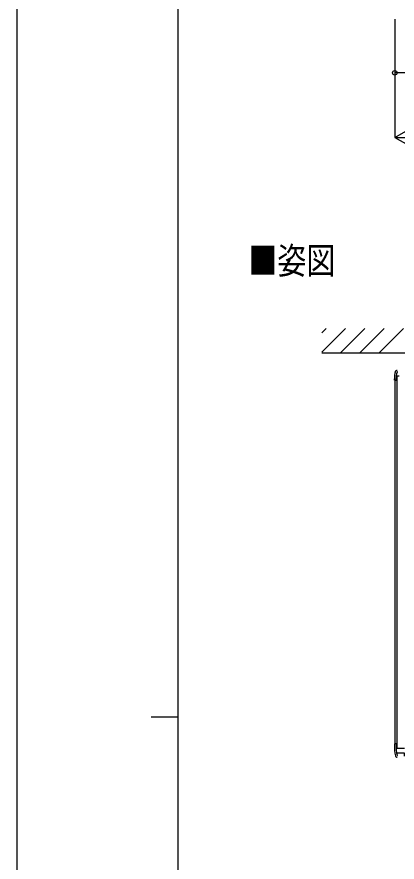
# Model space of a CAD drawing. Units: millimetres, scale not verified. Extents: x -10512 to 10512, y -7425 to 7425.
# Drawn here: x -10512 to -8743, y -362 to 3568 of the extents above; entities that cross this region are included whole.
import ezdxf
from ezdxf.enums import TextEntityAlignment as Align

# ---------------------------------------------------------------- set-up
doc = ezdxf.new("R2010")
doc.units = ezdxf.units.MM
doc.header["$LTSCALE"] = 40
for name, color, linetype in [('0-2_USER1', 3, 'Continuous'), ('0-4_YKK_13', 4, 'Continuous'), ('0-5_YKK_A1', 4, 'Continuous'), ('0-6_YKK_D', 6, 'Continuous'), ('0-7_YKK_ZWAK', 7, 'Continuous')]:
    doc.layers.add(name, color=color, linetype=linetype)
doc.styles.add('ＭＳ ゴシック', font='')
doc.styles.get('ＭＳ ゴシック').set_extended_font_data('MS Gothic')

msp = doc.modelspace()

# ---------------------------------------------------------------- linework, layer by layer
at = {"layer": '0-4_YKK_13'}
for p, q in [((-8744.9, 1898.9), (-8733.9, 1898.9)), ((-8744.9, 1886.2), (-8744.9, 1898.9)), ((-8755.9, 1879.2), (-8755.9, 1884.2)), ((-8755.05, 1879.2), (-8755.9, 1879.2)), ((-8751.75, 1879.2), (-8755.05, 1879.2)), ((-8751.75, 1879.2), (-8747.9, 1879.2)), ((-8747.9, 1879.2), (-8747.9, 1884.2)), ((-8755.9, 187.84), (-8755.9, 182.84)), ((-8755.05, 187.84), (-8755.9, 187.84)), ((-8747.9, 187.84), (-8747.9, 182.84))]:
    msp.add_line(p, q, dxfattribs=at)
for points in [[(-8750.57, 1918.81), (-8750.29, 1919.57), (-8749.93, 1920.31), (-8749.51, 1921), (-8749.02, 1921.66), (-8748.75, 1921.96), (-8748.4, 1922.32), (-8747.73, 1922.91), (-8747.02, 1923.42), (-8746.28, 1923.84), (-8745.52, 1924.17), (-8744.74, 1924.43), (-8744.37, 1924.52), (-8743.95, 1924.61), (-8743.17, 1924.71)], [(-8744.9, 1886.2), (-8744.9, 1884.2), (-8747.9, 1884.2)], [(-8747.9, 187.84), (-8751.75, 187.84), (-8755.05, 187.84)], [(-8750.57, 131.25), (-8750.34, 130.61), (-8749.99, 129.85), (-8749.57, 129.13), (-8749.07, 128.45), (-8748.51, 127.83), (-8747.83, 127.21), (-8747.11, 126.68), (-8746.35, 126.24), (-8745.98, 126.06), (-8745.57, 125.89), (-8744.77, 125.62), (-8743.97, 125.44), (-8743.17, 125.33)], [(-8745.15, 145.84), (-8709.9, 145.84), (-8709.9, 130.44)]]:
    msp.add_lwpolyline(points, dxfattribs=at)
for centre, radius, start, end in [((-8640.9, 1884.2), 115, 162.49309, 180), ((-8640.9, 1884.2), 107, 162.82818, 180), ((-8741.22, 1915.2), 2, 90, 162.82818), ((-8504.16, 182.76), 251.74, 179.98118, 191.80718), ((-8498.81, 182.77), 249.09, 179.98192, 191.23052), ((-8741.22, 134.84), 2, 197.17182, 270)]:
    msp.add_arc(centre, radius, start, end, dxfattribs=at)
at = {"layer": '0-5_YKK_A1'}
for p, q in [((-9093.92, 2098.07), (-9073.22, 2118.78)), ((-9093.92, 2008.27), (-8983.42, 2118.78)), ((-9007.7, 2004.69), (-8893.62, 2118.78)), ((-8917.9, 2004.69), (-8803.81, 2118.78)), ((-8828.1, 2004.69), (-8714.01, 2118.78)), ((-5559.88, 2004.69), (-9093.92, 2004.69)), ((-8753.9, 1879.2), (-8753.9, 187.84)), ((-8744.2, 1884.2), (-8747.9, 1884.2)), ((-8744.2, 182.84), (-8747.9, 182.84))]:
    msp.add_line(p, q, dxfattribs=at)
msp.add_lwpolyline([(-8744.2, 1898.9), (-8744.2, 168), (-8708.9, 168)], dxfattribs=at)
at = {"layer": '0-6_YKK_D'}
for p, q in [((-8753.9, 3557.54), (-8753.9, 3306.54)), ((-8753.9, 3557.54), (-8753.9, 3006.54)), ((-8423.9, 3307.54), (-8753.9, 3307.54)), ((-8753.9, 3007.54), (-8645.65, 3070.04)), ((-8753.9, 3007.54), (-8645.65, 2945.04)), ((-8753.9, 3007.54), (-8537.39, 3007.54))]:
    msp.add_line(p, q, dxfattribs=at)
msp.add_circle((-8753.9, 3307.54), 10.62, dxfattribs=at)
at = {"layer": '0-7_YKK_ZWAK'}
for p, q in [((-9762.45, -6312.5), (-9762.45, 6937.5)), ((-9887.45, 312.5), (-9762.45, 312.5))]:
    msp.add_line(p, q, dxfattribs=at)
msp.add_lwpolyline([(-10512.5, -7425), (10512.5, -7425), (10512.5, 7425), (-10512.5, 7425)], close=True, dxfattribs=at)

# ---------------------------------------------------------------- texts
at = {"layer": '0-2_USER1', "style": 'ＭＳ ゴシック', "width": 0.8}
msp.add_text('■姿図', height=123.8, dxfattribs=at).set_placement((-9435.51, 2335.2), align=Align.BOTTOM_LEFT)

doc.saveas('drawing.dxf')
